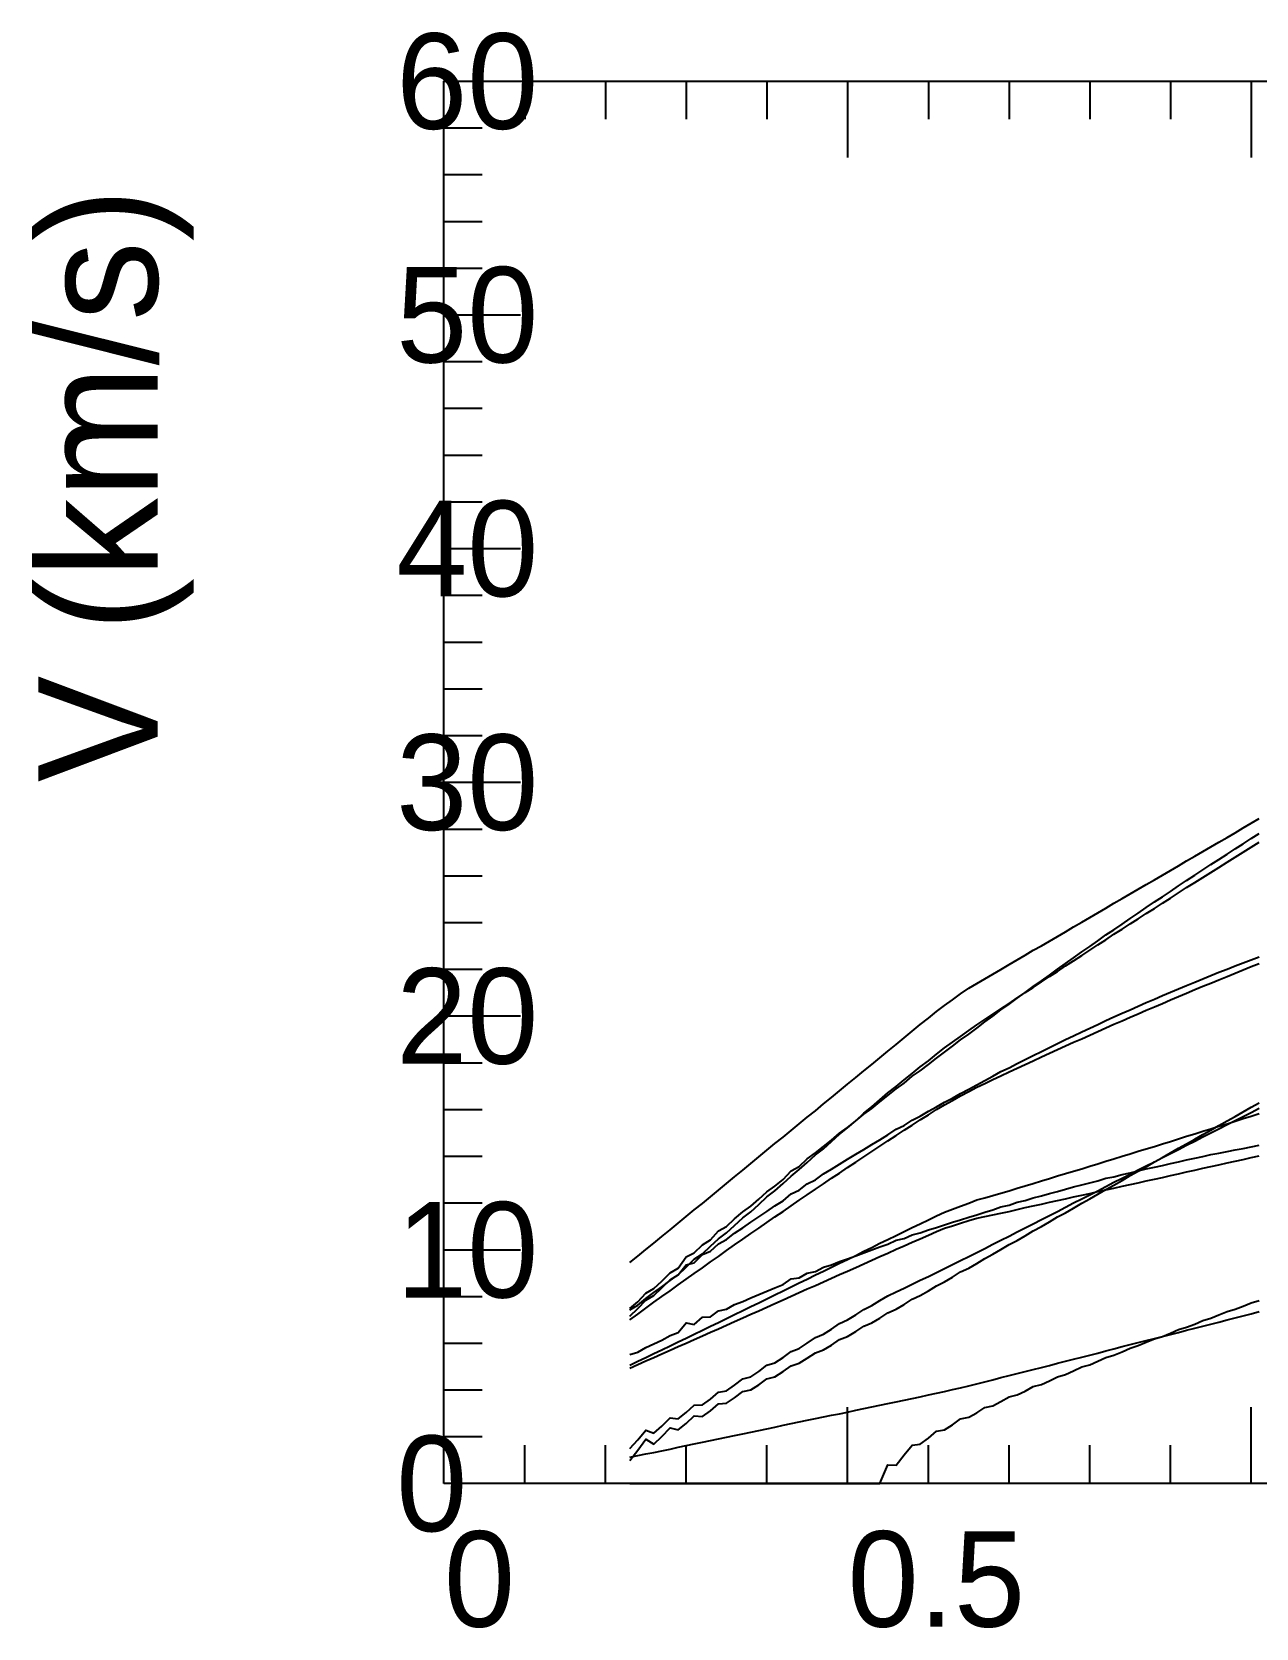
# Model space of a CAD drawing. Extents: x -35 to 184, y -35 to 143.
# Drawn here: x -34.5 to 68.1, y -12.1 to 121.6 of the extents above; entities that cross this region are included whole.
import ezdxf

# ---------------------------------------------------------------- set-up
doc = ezdxf.new("R2010")
doc.units = 0

msp = doc.modelspace()

# ---------------------------------------------------------------- linework, layer by layer
at = {"color": 0}
for p, q in [((6.76, 117.45), (6.76, 114.25)), ((13.53, 117.45), (13.53, 114.25)), ((20.29, 117.45), (20.29, 114.25)), ((27.06, 117.45), (27.06, 114.25)), ((33.82, 117.45), (33.82, 111.05)), ((40.59, 117.45), (40.59, 114.25)), ((47.35, 117.45), (47.35, 114.25)), ((54.12, 117.45), (54.12, 114.25)), ((60.88, 117.45), (60.88, 114.25)), ((67.64, 117.45), (67.64, 111.05)), ((0, 113.53), (3.2, 113.53)), ((0, 109.62), (3.2, 109.62)), ((0, 105.7), (3.2, 105.7)), ((0, 101.79), (3.2, 101.79)), ((0, 97.88), (6.4, 97.88)), ((0, 93.96), (3.2, 93.96)), ((0, 90.05), (3.2, 90.05)), ((0, 86.13), (3.2, 86.13)), ((0, 82.22), (3.2, 82.22)), ((0, 78.3), (6.4, 78.3)), ((0, 74.39), (3.2, 74.39)), ((0, 70.47), (3.2, 70.47)), ((0, 66.56), (3.2, 66.56)), ((0, 62.64), (3.2, 62.64)), ((0, 58.73), (6.4, 58.73)), ((0, 54.81), (3.2, 54.81)), ((0, 50.9), (3.2, 50.9)), ((0, 46.98), (3.2, 46.98)), ((0, 43.06), (3.2, 43.06)), ((0, 39.15), (6.4, 39.15)), ((0, 35.23), (3.2, 35.23)), ((0, 31.32), (3.2, 31.32)), ((0, 27.41), (3.2, 27.41)), ((0, 23.49), (3.2, 23.49)), ((0, 19.57), (6.4, 19.57)), ((0, 15.66), (3.2, 15.66)), ((0, 11.74), (3.2, 11.74)), ((0, 7.83), (3.2, 7.83)), ((33.82, 0), (33.82, 6.4)), ((67.64, 0), (67.64, 6.4)), ((0, 3.92), (3.2, 3.92)), ((6.76, 0), (6.76, 3.2)), ((13.53, 0), (13.53, 3.2)), ((20.29, 0), (20.29, 3.2)), ((27.06, 0), (27.06, 3.2)), ((40.59, 0), (40.59, 3.2)), ((47.35, 0), (47.35, 3.2)), ((54.12, 0), (54.12, 3.2)), ((60.88, 0), (60.88, 3.2))]:
    msp.add_line(p, q, dxfattribs=at)
msp.add_lwpolyline([(0, 0), (0, 117.45), (179.2, 117.45), (179.2, 0)], close=True, dxfattribs=at)
at = {"color": 6}
for points in [[(15.56, 18.5), (16.23, 19.04), (16.91, 19.59), (17.59, 20.13), (18.26, 20.69), (18.94, 21.25), (19.62, 21.8), (20.29, 22.36), (20.97, 22.91), (21.65, 23.46), (22.32, 24.01), (23, 24.57), (23.68, 25.12), (24.35, 25.68), (25.03, 26.23), (25.7, 26.79), (26.38, 27.35), (27.06, 27.9), (27.73, 28.46), (28.41, 29.01), (29.09, 29.56), (29.76, 30.12), (30.44, 30.67), (31.12, 31.22), (31.79, 31.78), (32.47, 32.33), (33.15, 32.89), (33.82, 33.44), (34.5, 34), (35.18, 34.55), (35.85, 35.1), (36.53, 35.66), (37.2, 36.21), (37.88, 36.77), (38.56, 37.32), (39.23, 37.88), (39.91, 38.43), (40.59, 38.98), (41.26, 39.53), (41.94, 40.02), (42.62, 40.51), (43.29, 41), (43.97, 41.49), (44.65, 41.87), (45.32, 42.26), (46, 42.66), (46.67, 43.05), (47.35, 43.45), (48.03, 43.85), (48.7, 44.25), (49.38, 44.65), (50.06, 45.04), (50.73, 45.43), (51.41, 45.82), (52.09, 46.21), (52.76, 46.61), (53.44, 47), (54.12, 47.4), (54.79, 47.8), (55.47, 48.19), (56.14, 48.59), (56.82, 48.99), (57.5, 49.38), (58.17, 49.77), (58.85, 50.16), (59.53, 50.55), (60.2, 50.95), (60.88, 51.34), (61.56, 51.74), (62.23, 52.14), (62.91, 52.53), (63.59, 52.92), (64.26, 53.32), (64.94, 53.71), (65.62, 54.11), (66.29, 54.5), (66.97, 54.9), (67.64, 55.3), (68.32, 55.69)], [(15.56, 2.2), (16.23, 2.33), (16.91, 2.47), (17.59, 2.6), (18.26, 2.74), (18.94, 2.88), (19.62, 3.03), (20.29, 3.17), (20.97, 3.31), (21.65, 3.45), (22.32, 3.59), (23, 3.73), (23.68, 3.87), (24.35, 4.01), (25.03, 4.15), (25.7, 4.3), (26.38, 4.44), (27.06, 4.58), (27.73, 4.72), (28.41, 4.87), (29.09, 5.01), (29.76, 5.15), (30.44, 5.29), (31.12, 5.43), (31.79, 5.57), (32.47, 5.71), (33.15, 5.84), (33.82, 5.98), (34.5, 6.13), (35.18, 6.27), (35.85, 6.42), (36.53, 6.56), (37.2, 6.7), (37.88, 6.84), (38.56, 6.98), (39.23, 7.12), (39.91, 7.26), (40.59, 7.41), (41.26, 7.55), (41.94, 7.7), (42.62, 7.86), (43.29, 8.01), (43.97, 8.17), (44.65, 8.34), (45.32, 8.52), (46, 8.69), (46.67, 8.87), (47.35, 9.04), (48.03, 9.2), (48.7, 9.37), (49.38, 9.54), (50.06, 9.71), (50.73, 9.89), (51.41, 10.07), (52.09, 10.24), (52.76, 10.41), (53.44, 10.58), (54.12, 10.75), (54.79, 10.92), (55.47, 11.1), (56.14, 11.28), (56.82, 11.46), (57.5, 11.64), (58.17, 11.8), (58.85, 11.97), (59.53, 12.14), (60.2, 12.31), (60.88, 12.48), (61.56, 12.65), (62.23, 12.83), (62.91, 13), (63.59, 13.17), (64.26, 13.35), (64.94, 13.52), (65.62, 13.69), (66.29, 13.87), (66.97, 14.04), (67.64, 14.21), (68.32, 14.39)]]:
    msp.add_lwpolyline(points, dxfattribs=at)
at = {"color": 3}
for points in [[(15.56, 14.66), (16.23, 15.2), (16.91, 15.93), (17.59, 16.32), (18.26, 16.94), (18.94, 17.64), (19.62, 18.04), (20.29, 18.97), (20.97, 19.31), (21.65, 19.98), (22.32, 20.39), (23, 21.15), (23.68, 21.52), (24.35, 22.16), (25.03, 22.74), (25.7, 23.23), (26.38, 23.81), (27.06, 24.41), (27.73, 24.9), (28.41, 25.46), (29.09, 26.18), (29.76, 26.54), (30.44, 27.19), (31.12, 27.7), (31.79, 28.23), (32.47, 28.75), (33.15, 29.34), (33.82, 29.81), (34.5, 30.36), (35.18, 30.92), (35.85, 31.41), (36.53, 31.95), (37.2, 32.5), (37.88, 33.05), (38.56, 33.52), (39.23, 34.1), (39.91, 34.56), (40.59, 35.1), (41.26, 35.62), (41.94, 36.11), (42.62, 36.62), (43.29, 37.15), (43.97, 37.63), (44.65, 38.13), (45.32, 38.65), (46, 39.13), (46.67, 39.66), (47.35, 40.15), (48.03, 40.64), (48.7, 41.12), (49.38, 41.63), (50.06, 42.1), (50.73, 42.58), (51.41, 43.07), (52.09, 43.54), (52.76, 44.02), (53.44, 44.51), (54.12, 44.97), (54.79, 45.44), (55.47, 45.94), (56.14, 46.38), (56.82, 46.85), (57.5, 47.32), (58.17, 47.77), (58.85, 48.24), (59.53, 48.7), (60.2, 49.14), (60.88, 49.59), (61.56, 50.05), (62.23, 50.49), (62.91, 50.94), (63.59, 51.39), (64.26, 51.83), (64.94, 52.26), (65.62, 52.71), (66.29, 53.14), (66.97, 53.57), (67.64, 54.01), (68.32, 54.43)], [(15.56, 14.53), (16.23, 14.94), (16.91, 15.49), (17.59, 15.98), (18.26, 16.48), (18.94, 17.01), (19.62, 17.47), (20.29, 18.3), (20.97, 18.47), (21.65, 19.18), (22.32, 19.46), (23, 20.07), (23.68, 20.44), (24.35, 20.97), (25.03, 21.4), (25.7, 21.87), (26.38, 22.33), (27.06, 22.78), (27.73, 23.24), (28.41, 23.67), (29.09, 24.26), (29.76, 24.56), (30.44, 25.09), (31.12, 25.44), (31.79, 25.92), (32.47, 26.31), (33.15, 26.75), (33.82, 27.15), (34.5, 27.57), (35.18, 27.98), (35.85, 28.39), (36.53, 28.79), (37.2, 29.19), (37.88, 29.66), (38.56, 29.98), (39.23, 30.42), (39.91, 30.77), (40.59, 31.17), (41.26, 31.54), (41.94, 31.92), (42.62, 32.28), (43.29, 32.66), (43.97, 33.02), (44.65, 33.38), (45.32, 33.74), (46, 34.1), (46.67, 34.49), (47.35, 34.81), (48.03, 35.17), (48.7, 35.5), (49.38, 35.85), (50.06, 36.19), (50.73, 36.51), (51.41, 36.84), (52.09, 37.17), (52.76, 37.49), (53.44, 37.81), (54.12, 38.13), (54.79, 38.45), (55.47, 38.78), (56.14, 39.07), (56.82, 39.39), (57.5, 39.68), (58.17, 39.98), (58.85, 40.28), (59.53, 40.57), (60.2, 40.86), (60.88, 41.15), (61.56, 41.43), (62.23, 41.71), (62.91, 41.99), (63.59, 42.27), (64.26, 42.55), (64.94, 42.81), (65.62, 43.08), (66.29, 43.34), (66.97, 43.6), (67.64, 43.86), (68.32, 44.11)], [(15.56, 1.92), (16.23, 2.8), (16.91, 3.72), (17.59, 3.29), (18.26, 3.92), (18.94, 4.67), (19.62, 4.48), (20.29, 5.01), (20.97, 5.65), (21.65, 5.61), (22.32, 6.09), (23, 6.67), (23.68, 6.72), (24.35, 7.18), (25.03, 7.71), (25.7, 7.83), (26.38, 8.27), (27.06, 8.77), (27.73, 8.94), (28.41, 9.37), (29.09, 9.85), (29.76, 10.06), (30.44, 10.48), (31.12, 10.94), (31.79, 11.18), (32.47, 11.59), (33.15, 12.05), (33.82, 12.31), (34.5, 12.72), (35.18, 13.16), (35.85, 13.45), (36.53, 13.85), (37.2, 14.29), (37.88, 14.59), (38.56, 14.99), (39.23, 15.42), (39.91, 15.73), (40.59, 16.13), (41.26, 16.56), (41.94, 16.88), (42.62, 17.28), (43.29, 17.71), (43.97, 18.04), (44.65, 18.43), (45.32, 18.85), (46, 19.19), (46.67, 19.59), (47.35, 20.01), (48.03, 20.35), (48.7, 20.75), (49.38, 21.16), (50.06, 21.51), (50.73, 21.9), (51.41, 22.32), (52.09, 22.67), (52.76, 23.06), (53.44, 23.47), (54.12, 23.83), (54.79, 24.22), (55.47, 24.63), (56.14, 24.99), (56.82, 25.38), (57.5, 25.78), (58.17, 26.15), (58.85, 26.53), (59.53, 26.93), (60.2, 27.3), (60.88, 27.69), (61.56, 28.08), (62.23, 28.45), (62.91, 28.84), (63.59, 29.23), (64.26, 29.6), (64.94, 29.98), (65.62, 30.37), (66.29, 30.74), (66.97, 31.12), (67.64, 31.51), (68.32, 31.88)]]:
    msp.add_lwpolyline(points, dxfattribs=at)
at = {"color": 4}
for points in [[(15.56, 14), (16.23, 14.65), (16.91, 15.34), (17.59, 15.74), (18.26, 16.37), (18.94, 17.05), (19.62, 17.48), (20.29, 18.1), (20.97, 18.77), (21.65, 19.23), (22.32, 19.86), (23, 20.5), (23.68, 21), (24.35, 21.6), (25.03, 22.25), (25.7, 22.75), (26.38, 23.36), (27.06, 24), (27.73, 24.51), (28.41, 25.12), (29.09, 25.74), (29.76, 26.28), (30.44, 26.87), (31.12, 27.51), (31.79, 28.03), (32.47, 28.64), (33.15, 29.24), (33.82, 29.78), (34.5, 30.38), (35.18, 31), (35.85, 31.54), (36.53, 32.14), (37.2, 32.71), (37.88, 33.25), (38.56, 33.8), (39.23, 34.33), (39.91, 34.88), (40.59, 35.4), (41.26, 35.95), (41.94, 36.48), (42.62, 36.95), (43.29, 37.44), (43.97, 37.93), (44.65, 38.42), (45.32, 38.86), (46, 39.31), (46.67, 39.75), (47.35, 40.21), (48.03, 40.66), (48.7, 41.11), (49.38, 41.55), (50.06, 42.01), (50.73, 42.45), (51.41, 42.89), (52.09, 43.34), (52.76, 43.78), (53.44, 44.22), (54.12, 44.67), (54.79, 45.1), (55.47, 45.54), (56.14, 45.99), (56.82, 46.42), (57.5, 46.87), (58.17, 47.3), (58.85, 47.74), (59.53, 48.16), (60.2, 48.6), (60.88, 49.03), (61.56, 49.46), (62.23, 49.9), (62.91, 50.33), (63.59, 50.75), (64.26, 51.18), (64.94, 51.6), (65.62, 52.02), (66.29, 52.46), (66.97, 52.87), (67.64, 53.3), (68.32, 53.72)], [(15.56, 13.69), (16.23, 14.19), (16.91, 14.68), (17.59, 15.17), (18.26, 15.66), (18.94, 16.14), (19.62, 16.63), (20.29, 17.1), (20.97, 17.59), (21.65, 18.06), (22.32, 18.55), (23, 19.02), (23.68, 19.51), (24.35, 19.98), (25.03, 20.45), (25.7, 20.92), (26.38, 21.39), (27.06, 21.86), (27.73, 22.33), (28.41, 22.79), (29.09, 23.25), (29.76, 23.72), (30.44, 24.18), (31.12, 24.65), (31.79, 25.09), (32.47, 25.56), (33.15, 26), (33.82, 26.45), (34.5, 26.9), (35.18, 27.35), (35.85, 27.8), (36.53, 28.25), (37.2, 28.69), (37.88, 29.13), (38.56, 29.58), (39.23, 30.01), (39.91, 30.45), (40.59, 30.87), (41.26, 31.31), (41.94, 31.72), (42.62, 32.08), (43.29, 32.46), (43.97, 32.83), (44.65, 33.2), (45.32, 33.5), (46, 33.82), (46.67, 34.13), (47.35, 34.46), (48.03, 34.77), (48.7, 35.1), (49.38, 35.4), (50.06, 35.73), (50.73, 36.03), (51.41, 36.34), (52.09, 36.64), (52.76, 36.95), (53.44, 37.25), (54.12, 37.55), (54.79, 37.86), (55.47, 38.15), (56.14, 38.46), (56.82, 38.75), (57.5, 39.05), (58.17, 39.34), (58.85, 39.64), (59.53, 39.92), (60.2, 40.21), (60.88, 40.5), (61.56, 40.79), (62.23, 41.07), (62.91, 41.36), (63.59, 41.64), (64.26, 41.91), (64.94, 42.19), (65.62, 42.46), (66.29, 42.75), (66.97, 43.01), (67.64, 43.29), (68.32, 43.55)], [(15.56, 2.92), (16.23, 3.64), (16.91, 4.46), (17.59, 4.2), (18.26, 4.79), (18.94, 5.49), (19.62, 5.41), (20.29, 5.93), (20.97, 6.55), (21.65, 6.59), (22.32, 7.07), (23, 7.64), (23.68, 7.76), (24.35, 8.22), (25.03, 8.76), (25.7, 8.93), (26.38, 9.38), (27.06, 9.9), (27.73, 10.11), (28.41, 10.55), (29.09, 11.05), (29.76, 11.3), (30.44, 11.74), (31.12, 12.22), (31.79, 12.49), (32.47, 12.92), (33.15, 13.39), (33.82, 13.69), (34.5, 14.12), (35.18, 14.58), (35.85, 14.9), (36.53, 15.33), (37.2, 15.71), (37.88, 16.04), (38.56, 16.36), (39.23, 16.68), (39.91, 17.02), (40.59, 17.34), (41.26, 17.66), (41.94, 18.01), (42.62, 18.34), (43.29, 18.67), (43.97, 19.01), (44.65, 19.35), (45.32, 19.69), (46, 20.04), (46.67, 20.38), (47.35, 20.72), (48.03, 21.07), (48.7, 21.41), (49.38, 21.75), (50.06, 22.11), (50.73, 22.45), (51.41, 22.79), (52.09, 23.15), (52.76, 23.49), (53.44, 23.83), (54.12, 24.18), (54.79, 24.52), (55.47, 24.87), (56.14, 25.22), (56.82, 25.57), (57.5, 25.91), (58.17, 26.26), (58.85, 26.6), (59.53, 26.94), (60.2, 27.3), (60.88, 27.64), (61.56, 27.98), (62.23, 28.33), (62.91, 28.67), (63.59, 29.02), (64.26, 29.37), (64.94, 29.71), (65.62, 30.05), (66.29, 30.41), (66.97, 30.74), (67.64, 31.08), (68.32, 31.44)]]:
    msp.add_lwpolyline(points, dxfattribs=at)
at = {"color": 1}
msp.add_lwpolyline([(15.56, 9.9), (16.23, 10.23), (16.91, 10.55), (17.59, 10.88), (18.26, 11.2), (18.94, 11.53), (19.62, 11.85), (20.29, 12.18), (20.97, 12.5), (21.65, 12.83), (22.32, 13.16), (23, 13.49), (23.68, 13.82), (24.35, 14.15), (25.03, 14.48), (25.7, 14.81), (26.38, 15.13), (27.06, 15.47), (27.73, 15.8), (28.41, 16.13), (29.09, 16.46), (29.76, 16.79), (30.44, 17.12), (31.12, 17.46), (31.79, 17.78), (32.47, 18.11), (33.15, 18.44), (33.82, 18.76), (34.5, 19.1), (35.18, 19.44), (35.85, 19.77), (36.53, 20.11), (37.2, 20.43), (37.88, 20.77), (38.56, 21.1), (39.23, 21.43), (39.91, 21.75), (40.59, 22.07), (41.26, 22.4), (41.94, 22.72), (42.62, 22.96), (43.29, 23.22), (43.97, 23.48), (44.65, 23.74), (45.32, 23.91), (46, 24.12), (46.67, 24.32), (47.35, 24.52), (48.03, 24.72), (48.7, 24.93), (49.38, 25.13), (50.06, 25.34), (50.73, 25.54), (51.41, 25.75), (52.09, 25.95), (52.76, 26.16), (53.44, 26.36), (54.12, 26.57), (54.79, 26.77), (55.47, 26.98), (56.14, 27.19), (56.82, 27.4), (57.5, 27.61), (58.17, 27.82), (58.85, 28.02), (59.53, 28.23), (60.2, 28.44), (60.88, 28.65), (61.56, 28.86), (62.23, 29.08), (62.91, 29.29), (63.59, 29.5), (64.26, 29.71), (64.94, 29.92), (65.62, 30.13), (66.29, 30.34), (66.97, 30.56), (67.64, 30.77), (68.32, 30.99)], dxfattribs=at)
at = {"color": 2}
for points in [[(15.56, 9.9), (16.23, 10.23), (16.91, 10.55), (17.59, 10.88), (18.26, 11.2), (18.94, 11.53), (19.62, 11.85), (20.29, 12.18), (20.97, 12.5), (21.65, 12.83), (22.32, 13.16), (23, 13.49), (23.68, 13.82), (24.35, 14.15), (25.03, 14.48), (25.7, 14.81), (26.38, 15.13), (27.06, 15.47), (27.73, 15.8), (28.41, 16.13), (29.09, 16.46), (29.76, 16.79), (30.44, 17.12), (31.12, 17.46), (31.79, 17.78), (32.47, 18.11), (33.15, 18.44), (33.82, 18.76), (34.5, 19.1), (35.18, 19.44), (35.85, 19.77), (36.53, 20.11), (37.2, 20.43), (37.88, 20.77), (38.56, 21.1), (39.23, 21.43), (39.91, 21.75), (40.59, 22.07), (41.26, 22.4), (41.94, 22.72), (42.62, 22.96), (43.29, 23.22), (43.97, 23.48), (44.65, 23.74), (45.32, 23.91), (46, 24.12), (46.67, 24.32), (47.35, 24.52), (48.03, 24.72), (48.7, 24.93), (49.38, 25.13), (50.06, 25.34), (50.73, 25.54), (51.41, 25.75), (52.09, 25.95), (52.76, 26.16), (53.44, 26.36), (54.12, 26.57), (54.79, 26.77), (55.47, 26.98), (56.14, 27.19), (56.82, 27.4), (57.5, 27.61), (58.17, 27.82), (58.85, 28.02), (59.53, 28.23), (60.2, 28.44), (60.88, 28.65), (61.56, 28.86), (62.23, 29.08), (62.91, 29.29), (63.59, 29.5), (64.26, 29.71), (64.94, 29.92), (65.62, 30.13), (66.29, 30.34), (66.97, 30.56), (67.64, 30.77), (68.32, 30.99)], [(15.56, 10.81), (16.23, 11), (16.91, 11.39), (17.59, 11.7), (18.26, 12.01), (18.94, 12.38), (19.62, 12.65), (20.29, 13.44), (20.97, 13.3), (21.65, 13.93), (22.32, 13.95), (23, 14.45), (23.68, 14.6), (24.35, 14.99), (25.03, 15.23), (25.7, 15.54), (26.38, 15.82), (27.06, 16.1), (27.73, 16.39), (28.41, 16.65), (29.09, 17.14), (29.76, 17.21), (30.44, 17.62), (31.12, 17.75), (31.79, 18.1), (32.47, 18.3), (33.15, 18.59), (33.82, 18.81), (34.5, 19.07), (35.18, 19.32), (35.85, 19.56), (36.53, 19.81), (37.2, 20.04), (37.88, 20.38), (38.56, 20.51), (39.23, 20.81), (39.91, 20.98), (40.59, 21.24), (41.26, 21.43), (41.94, 21.67), (42.62, 21.87), (43.29, 22.09), (43.97, 22.3), (44.65, 22.5), (45.32, 22.71), (46, 22.91), (46.67, 23.18), (47.35, 23.32), (48.03, 23.55), (48.7, 23.71), (49.38, 23.93), (50.06, 24.1), (50.73, 24.29), (51.41, 24.46), (52.09, 24.65), (52.76, 24.83), (53.44, 25), (54.12, 25.18), (54.79, 25.35), (55.47, 25.56), (56.14, 25.69), (56.82, 25.88), (57.5, 26.02), (58.17, 26.19), (58.85, 26.34), (59.53, 26.5), (60.2, 26.64), (60.88, 26.8), (61.56, 26.94), (62.23, 27.09), (62.91, 27.24), (63.59, 27.38), (64.26, 27.54), (64.94, 27.66), (65.62, 27.81), (66.29, 27.93), (66.97, 28.06), (67.64, 28.19), (68.32, 28.32)], [(15.56, 0), (16.23, 0), (16.91, 0), (17.59, 0), (18.26, 0), (18.94, 0), (19.62, 0), (20.29, 0), (20.97, 0), (21.65, 0), (22.32, 0), (23, 0), (23.68, 0), (24.35, 0), (25.03, 0), (25.7, 0), (26.38, 0), (27.06, 0), (27.73, 0), (28.41, 0), (29.09, 0), (29.76, 0), (30.44, 0), (31.12, 0), (31.79, 0), (32.47, 0), (33.15, 0), (33.82, 0), (34.5, 0), (35.18, 0), (35.85, 0), (36.53, 0), (37.2, 1.56), (37.88, 1.54), (38.56, 2.4), (39.23, 3.21), (39.91, 3.28), (40.59, 3.8), (41.26, 4.39), (41.94, 4.49), (42.62, 4.92), (43.29, 5.41), (43.97, 5.54), (44.65, 5.92), (45.32, 6.35), (46, 6.5), (46.67, 6.85), (47.35, 7.25), (48.03, 7.41), (48.7, 7.73), (49.38, 8.11), (50.06, 8.28), (50.73, 8.59), (51.41, 8.94), (52.09, 9.12), (52.76, 9.42), (53.44, 9.76), (54.12, 9.94), (54.79, 10.23), (55.47, 10.56), (56.14, 10.75), (56.82, 11.03), (57.5, 11.34), (58.17, 11.54), (58.85, 11.82), (59.53, 12.12), (60.2, 12.32), (60.88, 12.59), (61.56, 12.89), (62.23, 13.09), (62.91, 13.35), (63.59, 13.64), (64.26, 13.85), (64.94, 14.11), (65.62, 14.39), (66.29, 14.59), (66.97, 14.85), (67.64, 15.12), (68.32, 15.33)]]:
    msp.add_lwpolyline(points, dxfattribs=at)
at = {"color": 5}
msp.add_lwpolyline([(15.56, 9.66), (16.23, 9.96), (16.91, 10.26), (17.59, 10.56), (18.26, 10.86), (18.94, 11.16), (19.62, 11.46), (20.29, 11.76), (20.97, 12.06), (21.65, 12.36), (22.32, 12.66), (23, 12.96), (23.68, 13.26), (24.35, 13.57), (25.03, 13.87), (25.7, 14.17), (26.38, 14.47), (27.06, 14.77), (27.73, 15.07), (28.41, 15.37), (29.09, 15.68), (29.76, 15.98), (30.44, 16.29), (31.12, 16.59), (31.79, 16.89), (32.47, 17.19), (33.15, 17.49), (33.82, 17.79), (34.5, 18.09), (35.18, 18.39), (35.85, 18.7), (36.53, 19), (37.2, 19.3), (37.88, 19.61), (38.56, 19.91), (39.23, 20.21), (39.91, 20.5), (40.59, 20.79), (41.26, 21.09), (41.94, 21.38), (42.62, 21.57), (43.29, 21.79), (43.97, 22.01), (44.65, 22.23), (45.32, 22.35), (46, 22.49), (46.67, 22.64), (47.35, 22.79), (48.03, 22.95), (48.7, 23.1), (49.38, 23.25), (50.06, 23.4), (50.73, 23.55), (51.41, 23.7), (52.09, 23.85), (52.76, 24), (53.44, 24.14), (54.12, 24.29), (54.79, 24.44), (55.47, 24.59), (56.14, 24.74), (56.82, 24.89), (57.5, 25.04), (58.17, 25.19), (58.85, 25.34), (59.53, 25.49), (60.2, 25.63), (60.88, 25.79), (61.56, 25.94), (62.23, 26.09), (62.91, 26.25), (63.59, 26.4), (64.26, 26.54), (64.94, 26.69), (65.62, 26.84), (66.29, 26.99), (66.97, 27.14), (67.64, 27.29), (68.32, 27.44)], dxfattribs=at)

# ---------------------------------------------------------------- texts
at = {"color": 0}
for s, p in [('60', (-4, 113.45)), ('50', (-4, 93.88)), ('40', (-4, 74.3)), ('30', (-4, 54.73)), ('20', (-4, 35.15)), ('10', (-4, 15.57)), ('0', (-4, -4)), ('0', (0, -12)), ('0.5', (33.82, -12))]:
    msp.add_text(s, height=8, dxfattribs=at).set_placement(p)
msp.add_text('V (km/s)', height=10, rotation=90, dxfattribs=at).set_placement((-24, 58.73))

doc.saveas('drawing.dxf')
